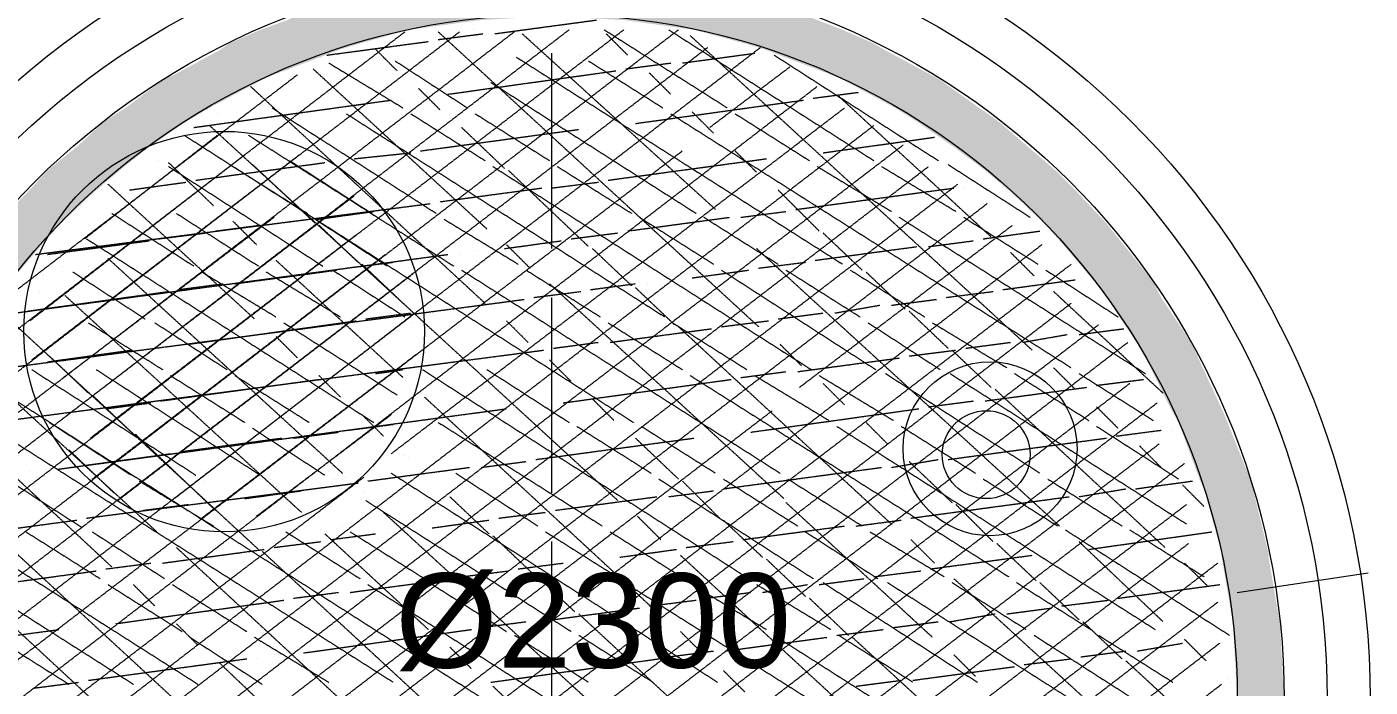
# Model space of a CAD drawing. Header units: inches. Extents: x 2602 to 127694, y 109 to 91908.
# Drawn here: x 11687 to 13942, y 29196 to 30305 of the extents above; entities that cross this region are included whole.
import ezdxf

# ---------------------------------------------------------------- set-up
doc = ezdxf.new("R2010")
doc.units = ezdxf.units.IN
doc.header["$MEASUREMENT"] = 0
doc.linetypes.add('PDF_IMPORT', pattern=[1, 0.8, -0.2])
doc.layers.add('PDF_Geometry', color=7, linetype='Continuous')
doc.layers.add('PDF_Solid Fills', color=7, linetype='Continuous', true_color=0x724639)
doc.layers.add('PDF_Text', color=230, linetype='Continuous', true_color=0xff007f)
doc.styles.add('PDF Arial', font='arial.ttf')

msp = doc.modelspace()

# ---------------------------------------------------------------- hatches: boundary and pattern name
at = {"layer": 'PDF_Solid Fills', "true_color": 0x00dd37, "transparency": 33554559}
h = msp.add_hatch(color=102, dxfattribs=at)
h.paths.add_polyline_path([(12567.4, 28023.5), (12449.3, 28030), (12327.9, 28049.7), (12245.9, 28072.7), (12213.1, 28079.2), (12101.6, 28125.2), (12085.2, 28131.7), (11993.3, 28177.6), (11954, 28203.9), (11891.7, 28243.2), (11842.5, 28282.6), (11799.8, 28318.7), (11714.5, 28404), (11658.8, 28472.9), (11639.1, 28499.1), (11586.6, 28577.8), (11573.5, 28600.8), (11527.6, 28689.3), (11517.7, 28705.7), (11478.4, 28807.4), (11475.1, 28817.3), (11445.6, 28925.5), (11442.3, 28935.4), (11425.9, 29050.2), (11425.9, 29053.4), (11419.3, 29174.8), (11425.9, 29292.9), (11425.9, 29299.5), (11442.3, 29414.3), (11445.6, 29420.8), (11475.1, 29529.1), (11478.4, 29542.2), (11517.7, 29640.6), (11527.6, 29657), (11573.5, 29748.8), (11586.6, 29771.8), (11639.1, 29850.5), (11658.8, 29876.8), (11714.5, 29942.4), (11744.1, 29975.2), (11799.8, 30027.6), (11842.5, 30063.7), (11891.7, 30103.1), (11954, 30145.7), (11993.3, 30168.7), (12085.2, 30217.9), (12101.6, 30224.5), (12213.1, 30267.1), (12245.9, 30276.9), (12327.9, 30299.9), (12449.3, 30316.3), (12567.4, 30322.9), (12688.7, 30316.3), (12806.8, 30299.9), (12892.1, 30276.9), (12924.9, 30267.1), (13036.4, 30224.5), (13052.8, 30217.9), (13144.7, 30168.7), (13180.8, 30145.7), (13243.1, 30103.1), (13295.6, 30063.7), (13338.2, 30027.6), (13394, 29975.2), (13423.5, 29942.4), (13479.3, 29876.8), (13498.9, 29850.5), (13551.4, 29771.8), (13564.5, 29748.8), (13610.5, 29657), (13620.3, 29640.6), (13656.4, 29542.2), (13662.9, 29529.1), (13692.5, 29420.8), (13692.5, 29414.3), (13712.1, 29299.5), (13712.1, 29292.9), (13718.7, 29174.8), (13712.1, 29053.4), (13712.1, 29050.2), (13692.5, 28935.4), (13692.5, 28925.5), (13662.9, 28817.3), (13656.4, 28807.4), (13620.3, 28705.7), (13610.5, 28689.3), (13564.5, 28600.8), (13551.4, 28577.8), (13498.9, 28499.1), (13479.3, 28472.9), (13423.5, 28404), (13338.2, 28318.7), (13295.6, 28282.6), (13243.1, 28243.2), (13180.8, 28203.9), (13144.7, 28177.6), (13052.8, 28131.7), (13036.4, 28125.2), (12924.9, 28079.2), (12892.1, 28072.7), (12806.8, 28049.7), (12688.7, 28030)])
h.paths.add_polyline_path([(12875.7, 27984.1), (12993.8, 28023.5), (12997.1, 28023.5), (13013.5, 28030), (13056.1, 28049.7), (13108.6, 28072.7), (13125, 28079.2), (13203.7, 28125.2), (13216.8, 28131.7), (13285.7, 28177.6), (13367.7, 28243.2), (13413.7, 28282.6), (13449.7, 28318.7), (13498.9, 28374.4), (13525.2, 28404), (13577.7, 28472.9), (13590.8, 28499.1), (13643.3, 28577.8), (13653.1, 28600.8), (13695.7, 28689.3), (13702.3, 28705.7), (13741.7, 28807.4), (13745, 28817.3), (13771.2, 28925.5), (13771.2, 28935.4), (13790.9, 29050.2), (13790.9, 29053.4), (13797.4, 29174.8), (13790.9, 29292.9), (13790.9, 29299.5), (13771.2, 29414.3), (13771.2, 29420.8), (13745, 29529.1), (13741.7, 29542.2), (13695.7, 29657), (13653.1, 29748.8), (13643.3, 29771.8), (13590.8, 29850.5), (13577.7, 29876.8), (13498.9, 29975.2), (13449.7, 30027.6), (13413.7, 30063.7), (13367.7, 30103.1), (13318.5, 30145.7), (13285.7, 30168.7), (13216.8, 30217.9), (13203.7, 30224.5), (13125, 30267.1), (13108.6, 30276.9), (13056.1, 30299.9), (13013.5, 30316.3), (12997.1, 30322.9), (12993.8, 30326.1), (12875.7, 30362.2), (12754.3, 30388.5), (12629.7, 30401.6), (12505.1, 30401.6), (12383.7, 30388.5), (12259, 30362.2), (12141, 30326.1), (12137.7, 30322.9), (12124.6, 30316.3), (12078.6, 30299.9), (12026.1, 30276.9), (12013, 30267.1), (11934.3, 30224.5), (11917.9, 30217.9), (11852.3, 30168.7), (11816.2, 30145.7), (11770.3, 30103.1), (11721.1, 30063.7), (11688.3, 30027.6), (11635.8, 29975.2), (11612.8, 29942.4), (11560.4, 29876.8), (11494.8, 29771.8), (11484.9, 29748.8), (11439, 29657), (11432.4, 29640.6), (11396.4, 29542.2), (11393.1, 29529.1), (11366.8, 29420.8), (11363.6, 29414.3), (11347.2, 29299.5), (11347.2, 29292.9), (11340.6, 29174.8), (11347.2, 29053.4), (11347.2, 29050.2), (11363.6, 28935.4), (11366.8, 28925.5), (11393.1, 28817.3), (11396.4, 28807.4), (11432.4, 28705.7), (11439, 28689.3), (11484.9, 28600.8), (11494.8, 28577.8), (11560.4, 28472.9), (11612.8, 28404), (11635.8, 28374.4), (11688.3, 28318.7), (11721.1, 28282.6), (11770.3, 28243.2), (11816.2, 28203.9), (11852.3, 28177.6), (11917.9, 28131.7), (11934.3, 28125.2), (12013, 28079.2), (12026.1, 28072.7), (12078.6, 28049.7), (12124.6, 28030), (12137.7, 28023.5), (12141, 28023.5), (12259, 27984.1), (12383.7, 27961.1), (12505.1, 27948), (12629.7, 27948), (12754.3, 27961.1)], flags=0)

# ---------------------------------------------------------------- linework, layer by layer
at = {"layer": 'PDF_Geometry', "linetype": 'PDF_IMPORT', "lineweight": 0, "ltscale": 410.0196}
msp.add_lwpolyline([(12567.4, 31080.6), (12567.4, 27265.8)], dxfattribs=at)
at = {"layer": 'PDF_Geometry', "color": 102, "linetype": 'PDF_IMPORT', "lineweight": 0, "true_color": 0x00dd37}
for points in [[(12472.2, 30293.3), (12642.8, 30316.3)], [(11432.4, 29335.5), (12688.7, 30299.9)], [(11435.7, 29266.7), (12780.6, 30299.9)], [(11475.1, 29506.1), (12505.1, 30296.6)], [(11478.4, 29440.5), (12596.9, 30299.9)], [(11517.7, 29607.8), (12413.2, 30296.6)], [(11557.1, 29709.5), (12321.4, 30296.6)], [(12377.1, 30296.6), (12915.1, 29801.3)], [(12377.1, 30283.5), (12452.6, 30293.3)], [(12518.2, 30293.3), (12842.9, 29998.1)], [(12655.9, 30299.9), (12862.6, 30168.7)], [(12659.2, 30293.3), (12695.3, 30257.3)], [(12764.2, 30299.9), (13108.6, 30080.1)], [(12800.3, 30290.1), (13374.3, 29762)], [(11435.7, 29201), (12829.8, 30270.4)], [(11439, 29132.2), (12918.4, 30270.4)], [(12190.2, 30257.3), (12360.7, 30280.2)], [(12272.2, 30267.1), (12308.2, 30231)], [(12193.4, 30244.1), (12318.1, 30168.7)], [(12305, 30247.4), (12426.3, 30168.7)], [(12508.3, 30254), (13056.1, 29906.3)], [(12629.7, 30247.4), (12754.3, 30168.7)], [(12692, 30234.3), (12767.5, 30244.1)], [(12787.1, 30244.1), (12908.5, 30260.5)], [(12941.3, 30257.3), (13216.8, 30080.1)], [(11648.9, 29847.2), (12141, 30224.5)], [(12167.2, 30234.3), (12459.1, 29965.3)], [(12393.5, 30191.7), (12675.6, 30231)], [(12731.4, 30227.7), (12767.5, 30191.7)], [(12833.1, 30135.9), (12967.6, 30237.6)], [(11442.3, 28997.7), (13013.5, 30204.8)], [(12062.2, 30204.8), (12455.8, 29840.7)], [(12344.3, 30201.5), (12380.4, 30165.4)], [(12465.7, 30211.3), (12810.1, 29991.6)], [(11967.1, 30135.9), (12298.4, 30181.8)], [(12708.4, 30142.5), (12990.5, 30181.8)], [(13006.9, 30185.1), (13082.4, 30194.9)], [(13049.6, 30188.4), (13305.4, 29952.2)], [(12098.3, 30168.7), (12373.8, 29991.6)], [(12223, 30158.9), (12757.6, 29817.7)], [(12298.4, 29588.1), (13059.4, 30168.7)], [(12331.2, 30158.9), (12455.8, 30080.1)], [(12439.4, 30158.9), (12564.1, 30080.1)], [(12767.5, 30158.9), (13439.9, 29732.4)], [(12803.5, 30162.1), (12839.6, 30126.1)], [(12875.7, 30158.9), (13000.4, 30080.1)], [(11494.8, 28899.3), (13108.6, 30139.2)], [(11993.3, 30139.2), (12678.9, 29509.4)], [(12347.6, 30096.5), (12613.3, 30132.6)], [(12416.5, 30135.9), (12488.7, 30067)], [(11498, 28833.7), (13157.8, 30106.4)], [(11783.4, 29948.9), (12006.5, 30122.8)], [(11950.7, 30122.8), (12705.1, 29640.6)], [(12058.9, 30122.8), (12403.4, 29903)], [(13023.3, 30093.3), (13210.3, 30119.5)], [(11442.3, 29066.6), (12787.1, 30096.5)], [(11691.6, 29811.2), (12052.4, 30090)], [(11694.9, 29745.6), (12144.2, 30090)], [(12236.1, 30083.4), (12331.2, 30093.3)], [(12662.5, 30047.3), (12928.2, 30083.4)], [(12875.7, 30096.5), (12911.8, 30060.5)], [(11498, 28764.8), (13200.4, 30070.3)], [(11924.5, 30076.9), (11999.9, 30004.7)], [(11924.5, 30070.3), (12183.6, 29903)], [(11970.4, 30047.3), (12186.9, 30076.9)], [(12032.7, 30070.3), (12157.4, 29991.6)], [(12065.5, 30073.6), (12170.5, 29975.2)], [(12127.8, 30080.1), (12265.6, 29991.6)], [(12469, 30070.3), (13003.6, 29729.2)], [(12495.2, 30063.7), (12629.7, 29935.8)], [(12577.2, 30070.3), (12701.9, 29991.6)], [(13013.5, 30070.3), (13138.1, 29994.8)], [(13121.7, 30070.3), (13246.4, 29994.8)], [(13233.2, 30073.6), (13371, 29985)], [(11547.2, 28732), (13249.6, 30040.8)], [(11822.8, 30040.8), (12068.8, 29814.4)], [(11858.9, 30030.9), (11954, 30044)], [(12567.4, 30034.2), (12646.1, 30044)], [(11747.3, 29647.2), (12236.1, 30021.1)], [(12380.4, 30011.2), (12551, 30034.2)], [(12947.9, 30030.9), (13016.8, 29962)], [(12977.4, 29998.1), (13243.1, 30034.2)], [(11547.2, 28663.1), (13298.8, 30008)], [(11701.4, 29922.7), (12364, 30008)], [(12173.8, 29981.7), (12268.9, 29994.8)], [(12885.5, 29985), (12961, 29994.8)], [(11744.1, 29712.8), (12101.6, 29985)], [(11829.3, 29991.6), (11967.1, 29903)], [(11937.6, 29991.6), (12075.4, 29903)], [(12003.2, 29962), (12078.6, 29971.9)], [(12032.7, 29978.4), (12072.1, 29939.1)], [(12170.5, 29981.7), (12291.8, 29903)], [(12177, 29971.9), (12242.6, 29909.6)], [(12387, 29981.7), (12511.6, 29906.3)], [(12695.3, 29962), (12865.9, 29985)], [(12715, 29985), (12839.6, 29906.3)], [(12823.2, 29985), (12947.9, 29906.3)], [(12984, 29699.6), (13341.5, 29971.9)], [(13151.2, 29985), (13564.5, 29722.6)], [(13259.5, 29985), (13384.1, 29906.3)], [(11786.7, 29948.9), (12268.9, 29640.6)], [(11793.3, 29614.3), (12239.4, 29955.5)], [(11908.1, 29948.9), (11986.8, 29958.8)], [(12600.2, 29948.9), (12678.9, 29958.8)], [(13023.3, 29958.8), (13088.9, 29896.4)], [(13292.3, 29948.9), (13387.4, 29962)], [(11596.4, 28561.4), (13390.7, 29939.1)], [(11721.1, 29922.7), (11891.7, 29945.6)], [(12488.7, 29932.5), (12583.8, 29945.6)], [(12491.9, 29939.1), (12531.3, 29899.7)], [(12636.3, 29932.5), (12701.9, 29870.2)], [(12911.8, 29932.5), (13420.2, 29466.7)], [(13010.2, 29912.8), (13180.8, 29935.8)], [(13200.4, 29935.8), (13275.9, 29945.6)], [(13338.2, 29926), (13377.6, 29886.6)], [(11642.4, 29821), (12393.5, 29922.7)], [(11645.7, 28531.9), (13439.9, 29906.3)], [(11796.5, 29545.5), (12288.6, 29922.7)], [(11822.8, 29916.1), (12216.4, 29555.3)], [(12104.9, 29912.8), (12318.1, 29716)], [(12223, 29899.7), (12301.7, 29909.6)], [(12249.2, 29906.3), (12314.8, 29844)], [(12915.1, 29899.7), (12993.8, 29909.6)], [(11763.7, 29893.2), (11885.1, 29814.4)], [(11839.2, 29509.4), (12334.5, 29889.9)], [(11980.2, 29893.2), (12104.9, 29817.7)], [(12036, 29873.5), (12206.6, 29896.4)], [(12088.5, 29893.2), (12213.1, 29817.7)], [(12200, 29896.4), (12321.4, 29817.7)], [(12416.5, 29896.4), (12951.2, 29555.3)], [(12524.7, 29896.4), (12649.4, 29817.7)], [(12803.5, 29883.3), (12898.7, 29896.4)], [(12852.7, 29896.4), (13111.9, 29729.2)], [(12961, 29896.4), (13085.6, 29817.7)], [(13069.2, 29896.4), (13193.9, 29817.7)], [(13095.5, 29893.2), (13161.1, 29830.8)], [(13397.3, 29896.4), (13518.6, 29817.7)], [(11688.3, 29827.6), (11924.5, 29860.4)], [(11940.9, 29863.6), (12016.3, 29873.5)], [(12537.9, 29850.5), (12616.6, 29860.4)], [(12564.1, 29873.5), (12957.7, 29512.7)], [(12633, 29863.6), (12708.4, 29873.5)], [(12708.4, 29866.9), (12774, 29804.6)], [(13230, 29850.5), (13308.7, 29860.4)], [(13325.1, 29863.6), (13446.5, 29880)], [(13410.4, 29860.4), (13594.1, 29689.8)], [(11580, 29722.6), (12521.5, 29847.2)], [(12137.7, 28840.2), (11691.6, 28499.1), (13439.9, 29840.7)], [(11750.6, 29853.8), (12147.5, 29489.7)], [(13043, 29824.3), (13118.4, 29837.4)], [(13138.1, 29837.4), (13213.6, 29847.2)], [(11645.7, 29824.3), (12075.4, 29427.4)], [(11934.3, 29512.7), (12337.8, 29824.3)], [(12255.8, 29814.4), (12331.2, 29824.3)], [(12947.9, 29814.4), (13023.3, 29824.3)], [(13167.6, 29827.6), (13233.2, 29765.2)], [(11694.9, 28430.2), (13485.8, 29804.6)], [(11790, 29807.9), (11914.6, 29729.2)], [(11901.5, 29807.9), (12022.9, 29729.2)], [(11957.3, 29771.8), (12239.4, 29811.2)], [(12118, 29807.9), (12308.2, 29686.5)], [(12491.9, 29811.2), (12528, 29775.1)], [(12662.5, 29807.9), (12787.1, 29729.2)], [(12665.8, 29775.1), (12836.3, 29798)], [(12770.7, 29807.9), (12895.4, 29729.2)], [(12780.6, 29801.3), (13138.1, 29470)], [(12852.7, 29801.3), (12931.5, 29811.2)], [(13098.8, 29807.9), (13220.1, 29729.2)], [(13207, 29807.9), (13331.7, 29732.4)], [(13453, 29788.2), (13528.5, 29798)], [(12232.8, 28774.6), (11737.5, 28394.1), (13535, 29775.1)], [(12104.9, 29784.9), (12141, 29748.8)], [(12570.7, 29765.2), (12646.1, 29775.1)], [(12951.2, 29771.8), (12987.2, 29735.7)], [(13262.8, 29765.2), (13338.2, 29775.1)], [(13357.9, 29775.1), (13433.3, 29788.2)], [(11629.2, 29640.6), (12554.3, 29762)], [(11721.1, 29742.3), (11862.1, 29762)], [(11724.4, 29752.1), (11790, 29689.8)], [(11980.2, 29479.9), (12341, 29755.4)], [(12564.1, 29745.6), (12600.2, 29709.5)], [(12980.7, 29725.9), (13151.2, 29748.8)], [(13167.6, 29752.1), (13246.4, 29762)], [(13239.8, 29762), (13305.4, 29699.6)], [(11586.6, 29729.2), (12547.7, 29115.8)], [(11612.8, 29725.9), (11904.8, 29456.9)], [(11694.9, 29729.2), (11970.4, 29552)], [(11803.1, 29729.2), (12078.6, 29552)], [(12272.2, 29722.6), (12318.1, 29729.2)], [(12350.9, 29729.2), (12898.7, 29378.2)], [(12459.1, 29729.2), (12596.9, 29640.6)], [(12885.5, 29716), (12961, 29725.9)], [(13128.3, 29722.6), (13387.4, 29555.3)], [(13236.5, 29722.6), (13633.4, 29470)], [(13344.8, 29722.6), (13469.4, 29643.9)], [(13410.4, 29732.4), (13446.5, 29696.4)], [(13453, 29722.6), (13577.7, 29643.9)], [(12278.7, 28741.8), (11786.7, 28364.6), (13538.3, 29706.2)], [(11911.3, 29676.7), (12177, 29712.8)], [(11927.7, 29719.3), (12052.4, 29640.6)], [(12036, 29719.3), (12160.6, 29640.6)], [(12177, 29719.3), (12213.1, 29683.2)], [(12587.1, 29673.4), (12869.1, 29712.8)], [(12800.3, 29719.3), (13334.9, 29381.5)], [(12908.5, 29719.3), (13033.2, 29643.9)], [(13016.8, 29719.3), (13141.4, 29643.9)], [(13023.3, 29706.2), (13059.4, 29670.1)], [(13482.5, 29702.9), (13561.3, 29712.8)], [(11796.5, 29686.5), (11862.1, 29624.2)], [(12354.2, 29683.2), (12747.8, 29319.1)], [(12636.3, 29680), (12672.3, 29643.9)], [(13295.6, 29676.7), (13466.1, 29699.6)], [(13312, 29696.4), (13597.3, 29430.7)], [(11593.2, 28630.3), (12938, 29660.3)], [(11737.5, 29561.9), (12491.9, 29663.6)], [(11819.5, 29663.6), (11894.9, 29673.4)], [(12282, 28672.9), (11835.9, 28331.8), (13584.2, 29673.4)], [(12902, 29624.2), (13184, 29663.6)], [(13200.4, 29666.8), (13275.9, 29676.7)], [(13482.5, 29666.8), (13518.6, 29630.7)], [(11724.4, 29640.6), (11862.1, 29552)], [(12072.1, 29483.1), (12298.4, 29653.7)], [(12226.2, 29627.5), (12301.7, 29637.3)], [(12249.2, 29653.7), (12285.3, 29617.6)], [(12377.1, 29640.6), (12652.7, 29466.7)], [(12610, 29634), (12734.7, 29555.3)], [(12718.3, 29634), (12842.9, 29555.3)], [(13046.3, 29634), (13580.9, 29292.9)], [(13095.5, 29640.6), (13131.6, 29604.5)], [(13154.5, 29634), (13279.2, 29555.3)], [(13482.5, 29634), (13620.3, 29545.5)], [(11521, 29630.7), (11780.1, 29463.5)], [(11586.6, 29624.2), (11829.3, 29397.9)], [(11629.2, 29630.7), (12301.7, 29204.3)], [(11868.7, 29620.9), (12003.2, 29493)], [(11944.1, 29591.4), (12114.7, 29614.3)], [(12065.5, 29630.7), (12186.9, 29552)], [(12134.4, 29614.3), (12209.8, 29624.2)], [(12541.1, 29578.3), (12806.8, 29614.3)], [(12708.4, 29614.3), (12780.6, 29545.5)], [(13233.2, 29578.3), (13498.9, 29614.3)], [(13515.3, 29617.6), (13590.8, 29627.5)], [(11757.2, 29594.7), (11832.6, 29522.5)], [(11783.4, 29568.4), (11927.7, 29588.1)], [(12331.2, 28643.4), (11878.5, 28295.7), (13587.5, 29604.5)], [(13554.7, 29601.2), (13590.8, 29565.1)], [(12331.2, 28574.5), (11927.7, 28266.2), (13630.1, 29571.7)], [(12259, 29542.2), (12429.6, 29565.1)], [(12449.3, 29565.1), (12524.7, 29575)], [(12856, 29529.1), (13121.7, 29565.1)], [(13138.1, 29565.1), (13216.8, 29578.3)], [(13167.6, 29575), (13239.8, 29506.1)], [(11445.6, 28932.1), (12252.5, 29548.7)], [(11875.3, 29542.2), (11999.9, 29466.7)], [(12298.4, 29555.3), (12846.2, 29204.3)], [(12406.6, 29555.3), (12544.4, 29466.7)], [(12747.8, 29545.5), (13006.9, 29378.2)], [(12787.1, 29542.2), (12849.5, 29479.9)], [(12856, 29545.5), (12980.7, 29466.7)], [(12964.3, 29545.5), (13088.9, 29466.7)], [(13292.3, 29545.5), (13416.9, 29466.7)], [(13400.5, 29545.5), (13525.2, 29466.7)], [(13548.1, 29529.1), (13643.3, 29542.2)], [(11786.7, 29479.9), (12242.6, 29538.9)], [(12052.4, 29512.7), (12147.5, 29525.8)], [(12764.2, 29515.9), (12839.6, 29525.8)], [(13453, 29515.9), (13531.7, 29529.1)], [(13626.9, 29535.6), (13662.9, 29499.5)], [(11881.8, 29493), (11957.3, 29502.8)], [(12255.8, 29509.4), (12600.2, 29289.6)], [(12396.8, 29515.9), (12462.4, 29453.6)], [(12573.9, 29493), (12744.5, 29515.9)], [(12603.5, 28715.6), (13633.4, 29502.8)], [(12961, 29506.1), (13207, 29279.8)], [(13170.9, 29479.9), (13436.6, 29515.9)], [(13246.4, 29502.8), (13308.7, 29440.5)], [(11599.7, 29453.6), (11770.3, 29476.6)], [(12285.3, 29489.7), (12967.6, 28863.2)], [(12367.3, 29463.5), (12462.4, 29476.6)], [(12478.8, 29479.9), (12557.5, 29489.7)], [(12711.7, 29483.1), (12751.1, 29443.8)], [(12856, 29476.6), (12921.6, 29414.3)], [(13079.1, 29466.7), (13154.5, 29476.6)], [(11468.5, 29453.6), (11865.4, 29201)], [(11478.4, 29470), (11835.9, 29138.7)], [(11576.8, 29453.6), (11973.7, 29201)], [(11622.7, 29463.5), (12052.4, 29066.6)], [(11685, 29456.9), (11809.7, 29378.2)], [(11796.5, 29456.9), (11917.9, 29378.2)], [(12121.3, 29456.9), (12245.9, 29378.2)], [(12186.9, 29453.6), (12360.7, 29292.9)], [(12196.7, 29443.8), (12272.2, 29453.6)], [(12229.5, 29456.9), (12354.2, 29378.2)], [(12557.5, 29456.9), (12682.2, 29378.2)], [(12665.8, 29456.9), (12790.4, 29378.2)], [(12888.8, 29443.8), (13059.4, 29466.7)], [(12993.8, 29456.9), (13115.2, 29378.2)], [(13102, 29456.9), (13226.7, 29381.5)], [(13430.1, 29460.2), (13705.6, 29283.1)], [(13469.4, 29427.4), (13676.1, 29456.9)], [(13538.3, 29460.2), (13662.9, 29381.5)], [(11937.6, 29430.7), (12295.1, 29099.4)], [(12019.6, 28197.3), (13636.7, 29437.2)], [(12101.6, 29430.7), (12180.3, 29440.5)], [(12469, 29450.3), (12534.6, 29388)], [(12793.7, 29430.7), (12872.4, 29440.5)], [(13170.9, 29443.8), (13210.3, 29404.4)], [(13315.2, 29437.2), (13380.9, 29374.9)], [(13453, 29440.5), (13594.1, 29306)], [(11914.6, 29404.4), (12085.2, 29427.4)], [(12081.9, 29424.1), (12511.6, 29027.2)], [(12682.2, 29414.3), (12777.3, 29427.4)], [(12783.9, 29417.5), (13426.8, 28823.8)], [(12928.2, 29411), (12993.8, 29348.7)], [(13203.7, 29394.6), (13374.3, 29417.5)], [(11537.4, 29355.2), (11803.1, 29391.3)], [(11819.5, 29394.6), (11894.9, 29404.4)], [(12068.8, 28167.8), (13685.9, 29404.4)], [(12416.5, 29381.5), (12495.2, 29391.3)], [(12511.6, 29394.6), (12587.1, 29404.4)], [(12541.1, 29384.7), (12606.7, 29322.4)], [(13108.6, 29381.5), (13187.3, 29391.3)], [(13630.1, 29404.4), (13669.5, 29365.1)], [(11822.8, 29368.3), (11947.4, 29289.6)], [(11865.4, 29368.3), (11901.5, 29332.3)], [(11931, 29368.3), (12055.7, 29289.6)], [(12229.5, 29355.2), (12400.1, 29378.2)], [(12259, 29368.3), (12793.7, 29027.2)], [(12367.3, 29368.3), (12491.9, 29289.6)], [(12695.3, 29368.3), (13230, 29030.5)], [(12803.5, 29368.3), (12928.2, 29292.9)], [(12911.8, 29368.3), (13036.4, 29292.9)], [(12921.6, 29355.2), (12997.1, 29368.3)], [(13016.8, 29368.3), (13092.2, 29378.2)], [(13023.3, 29371.6), (13282.4, 29204.3)], [(13131.6, 29371.6), (13528.5, 29119)], [(13239.8, 29371.6), (13364.5, 29292.9)], [(13243.1, 29378.2), (13672.8, 28984.6)], [(13348.1, 29371.6), (13472.7, 29292.9)], [(13387.4, 29371.6), (13453, 29309.3)], [(13518.6, 29345.4), (13689.2, 29368.3)], [(11835.9, 29302.7), (12118, 29342.1)], [(12134.4, 29345.4), (12209.8, 29355.2)], [(12731.4, 29332.3), (12810.1, 29342.1)], [(12826.5, 29345.4), (12902, 29355.2)], [(13000.4, 29345.4), (13066, 29283.1)], [(13423.5, 29332.3), (13502.2, 29342.1)], [(12118, 28135), (13685.9, 29338.8)], [(12544.4, 29306), (12715, 29329)], [(12613.3, 29319.1), (12970.8, 28987.8)], [(13236.5, 29306), (13312, 29319.1)], [(13331.7, 29319.1), (13407.1, 29329)], [(11937.6, 29302.7), (11973.7, 29266.7)], [(12449.3, 29296.2), (12524.7, 29306)], [(13141.4, 29296.2), (13216.8, 29306)], [(13459.6, 29306), (13525.2, 29243.7)], [(11475.1, 29256.8), (11740.8, 29292.9)], [(11632.5, 29279.8), (11757.2, 29201)], [(11960.5, 29279.8), (12081.9, 29201)], [(12068.8, 29279.8), (12193.4, 29204.3)], [(12150.8, 29253.5), (12432.9, 29292.9)], [(12505.1, 29283.1), (12629.7, 29204.3)], [(12613.3, 29283.1), (12737.9, 29204.3)], [(12783.9, 29289.6), (12819.9, 29253.5)], [(12859.3, 29256.8), (13029.9, 29279.8)], [(12941.3, 29283.1), (13476, 28941.9)], [(13046.3, 29283.1), (13125, 29292.9)], [(13049.6, 29283.1), (13174.2, 29204.3)], [(13072.5, 29279.8), (13354.6, 29020.6)], [(13377.6, 29283.1), (13705.6, 29073.1)], [(13485.8, 29283.1), (13610.5, 29204.3)], [(13630.1, 29276.5), (13666.2, 29240.4)], [(12209.8, 28135), (13689.2, 29269.9)], [(12396.8, 29263.4), (12432.9, 29227.3)], [(12764.2, 29247), (12839.6, 29256.8)], [(13243.1, 29250.3), (13279.2, 29214.2)], [(13456.3, 29247), (13531.7, 29256.8)], [(13551.4, 29256.8), (13626.9, 29269.9)], [(11790, 29207.6), (12055.7, 29243.7)], [(12009.7, 29237.1), (12081.9, 29168.2)], [(12465.7, 29204.3), (12747.8, 29243.7)], [(13174.2, 29207.6), (13344.8, 29230.6)], [(13361.2, 29233.9), (13439.9, 29243.7)], [(13531.7, 29240.4), (13705.6, 29079.7)], [(11698.1, 29194.5), (11773.6, 29204.3)], [(12856, 29224), (12892.1, 29187.9)], [(13079.1, 29197.8), (13154.5, 29207.6)], [(12255.8, 28102.2), (13692.5, 29201)], [(12469, 29197.8), (12541.1, 29128.9)]]:
    msp.add_lwpolyline(points, dxfattribs=at)
at = {"layer": 'PDF_Geometry', "color": 102, "lineweight": 0, "true_color": 0x00dd37}
for points in [[(12436.2, 30299.9), (12436.2, 30299.9)], [(12547.7, 30299.9), (12547.7, 30299.9)], [(12180.3, 30254), (12180.3, 30254)], [(12288.6, 30254), (12288.6, 30254)], [(12396.8, 30254), (12396.8, 30254)], [(12413.2, 30247.4), (12413.2, 30247.4)], [(12616.6, 30257.3), (12616.6, 30257.3)], [(13013.5, 30221.2), (13013.5, 30221.2)], [(12137.7, 30211.3), (12137.7, 30211.3)], [(13020, 30217.9), (13020, 30217.9)], [(12314.8, 30181.8), (12314.8, 30181.8)], [(12344.3, 30188.4), (12344.3, 30188.4)], [(11990.1, 30165.4), (11990.1, 30165.4)], [(12006.5, 30158.9), (12006.5, 30158.9)], [(12209.8, 30168.7), (12209.8, 30168.7)], [(11937.6, 30132.6), (11937.6, 30132.6)], [(12629.7, 30132.6), (12629.7, 30132.6)], [(12659.2, 30139.2), (12659.2, 30139.2)], [(12029.4, 30106.4), (12029.4, 30106.4)], [(11868.7, 30086.7), (11868.7, 30086.7)], [(12036, 30103.1), (12036, 30103.1)], [(12944.6, 30083.4), (12944.6, 30083.4)], [(12974.1, 30090), (12974.1, 30090)], [(11908.1, 30080.1), (11908.1, 30080.1)], [(12019.6, 30080.1), (12019.6, 30080.1)], [(12193.4, 30057.2), (12193.4, 30057.2)], [(13289, 30040.8), (13289, 30040.8)], [(11812.9, 30027.6), (11812.9, 30027.6)], [(11868.7, 30034.2), (11868.7, 30034.2)], [(12147.5, 30024.4), (12147.5, 30024.4)], [(12242.6, 30037.5), (12242.6, 30037.5)], [(13259.5, 30034.2), (13259.5, 30034.2)], [(12098.3, 29971.9), (12098.3, 29971.9)], [(12127.8, 29978.4), (12127.8, 29978.4)], [(12278.7, 29981.7), (12278.7, 29981.7)], [(12846.2, 29991.6), (12846.2, 29991.6)], [(11783.4, 29948.9), (11783.4, 29948.9)], [(12879, 29965.3), (12879, 29965.3)], [(11790, 29945.6), (11790, 29945.6)], [(12442.7, 29929.2), (12442.7, 29929.2)], [(11737.5, 29916.1), (11737.5, 29916.1)], [(11747.3, 29903), (11747.3, 29903)], [(12318.1, 29912.8), (12318.1, 29912.8)], [(12413.2, 29922.7), (12413.2, 29922.7)], [(11714.5, 29886.6), (11714.5, 29886.6)], [(12308.2, 29896.4), (12308.2, 29896.4)], [(11708, 29860.4), (11708, 29860.4)], [(12728.1, 29873.5), (12728.1, 29873.5)], [(12757.6, 29880), (12757.6, 29880)], [(12321.4, 29840.7), (12321.4, 29840.7)], [(11776.9, 29814.4), (11776.9, 29814.4)], [(12350.9, 29824.3), (12350.9, 29824.3)], [(12226.2, 29807.9), (12226.2, 29807.9)], [(12334.5, 29807.9), (12334.5, 29807.9)], [(12350.9, 29811.2), (12350.9, 29811.2)], [(11734.2, 29771.8), (11734.2, 29771.8)], [(11908.1, 29768.5), (11908.1, 29768.5)], [(12278.7, 29771.8), (12278.7, 29771.8)], [(12390.2, 29775.1), (12390.2, 29775.1)], [(11717.8, 29758.7), (11717.8, 29758.7)], [(11878.5, 29762), (11878.5, 29762)], [(11691.6, 29739), (11691.6, 29739)], [(12193.4, 29712.8), (12193.4, 29712.8)], [(12223, 29719.3), (12223, 29719.3)], [(13577.7, 29716), (13577.7, 29716)], [(11750.6, 29657), (11750.6, 29657)], [(11799.8, 29663.6), (11799.8, 29663.6)], [(12508.3, 29663.6), (12508.3, 29663.6)], [(12537.9, 29670.1), (12537.9, 29670.1)], [(11724.4, 29653.7), (11724.4, 29653.7)], [(13590.8, 29634), (13590.8, 29634)], [(12173.8, 29630.7), (12173.8, 29630.7)], [(12282, 29630.7), (12282, 29630.7)], [(12823.2, 29614.3), (12823.2, 29614.3)], [(12852.7, 29620.9), (12852.7, 29620.9)], [(13610.5, 29627.5), (13610.5, 29627.5)], [(12226.2, 29597.9), (12226.2, 29597.9)], [(12337.8, 29597.9), (12337.8, 29597.9)], [(12321.4, 29584.8), (12321.4, 29584.8)], [(12327.9, 29581.5), (12327.9, 29581.5)], [(11691.6, 29558.6), (11691.6, 29558.6)], [(11983.5, 29542.2), (11983.5, 29542.2)], [(12095, 29545.5), (12095, 29545.5)], [(12203.3, 29545.5), (12203.3, 29545.5)], [(12219.7, 29548.7), (12219.7, 29548.7)], [(12357.4, 29552), (12357.4, 29552)], [(12163.9, 29529.1), (12163.9, 29529.1)], [(12193.4, 29532.3), (12193.4, 29532.3)], [(12252.5, 29522.5), (12252.5, 29522.5)], [(11976.9, 29502.8), (11976.9, 29502.8)], [(12006.5, 29509.4), (12006.5, 29509.4)], [(12039.3, 29509.4), (12039.3, 29509.4)], [(12147.5, 29509.4), (12147.5, 29509.4)], [(12209.8, 29519.2), (12209.8, 29519.2)], [(12390.2, 29519.2), (12390.2, 29519.2)], [(11865.4, 29496.3), (11865.4, 29496.3)], [(12009.7, 29489.7), (12009.7, 29489.7)], [(12013, 29456.9), (12013, 29456.9)], [(12042.5, 29460.2), (12042.5, 29460.2)], [(12108.2, 29466.7), (12108.2, 29466.7)], [(12180.3, 29460.2), (12180.3, 29460.2)], [(12216.4, 29466.7), (12216.4, 29466.7)], [(12291.8, 29453.6), (12291.8, 29453.6)], [(12321.4, 29460.2), (12321.4, 29460.2)], [(13646.5, 29460.2), (13646.5, 29460.2)], [(12636.3, 29411), (12636.3, 29411)], [(13394, 29417.5), (13394, 29417.5)], [(13420.2, 29424.1), (13420.2, 29424.1)], [(12606.7, 29404.4), (12606.7, 29404.4)], [(13718.7, 29355.2), (13938.5, 29388)], [(13676.1, 29371.6), (13676.1, 29371.6)], [(13702.3, 29338.8), (13702.3, 29338.8)], [(11786.7, 29299.5), (11786.7, 29299.5)], [(11757.2, 29292.9), (11757.2, 29292.9)], [(13594.1, 29283.1), (13594.1, 29283.1)], [(13672.8, 29273.2), (13672.8, 29273.2)], [(12101.6, 29250.3), (12101.6, 29250.3)], [(13646.5, 29269.9), (13646.5, 29269.9)], [(13649.8, 29250.3), (13649.8, 29250.3)], [(12072.1, 29243.7), (12072.1, 29243.7)], [(13702.3, 29210.9), (13702.3, 29210.9)], [(13708.9, 29204.3), (13708.9, 29204.3)], [(12416.5, 29201), (12416.5, 29201)]]:
    msp.add_lwpolyline(points, dxfattribs=at)
for centre, radius in [((12569, 29176.4), 1372.7), ((12569, 29176.4), 1300.6), ((12569, 29176.4), 1228.4), ((12569, 29176.4), 1149.7), ((12017.9, 29793.1), 336.2), ((12017.9, 29793.1), 336.2), ((13303.8, 29596.3), 146), ((13297.2, 29586.5), 73.8)]:
    msp.add_circle(centre, radius, dxfattribs=at)

# ---------------------------------------------------------------- texts
at = {"layer": 'PDF_Text', "color": 32, "true_color": 0xdd6d00, "insert": (12305, 29222.8), "char_height": 158.54, "attachment_point": 7, "style": 'PDF Arial'}
msp.add_mtext('Ø2300', dxfattribs=at)

doc.saveas('drawing.dxf')
